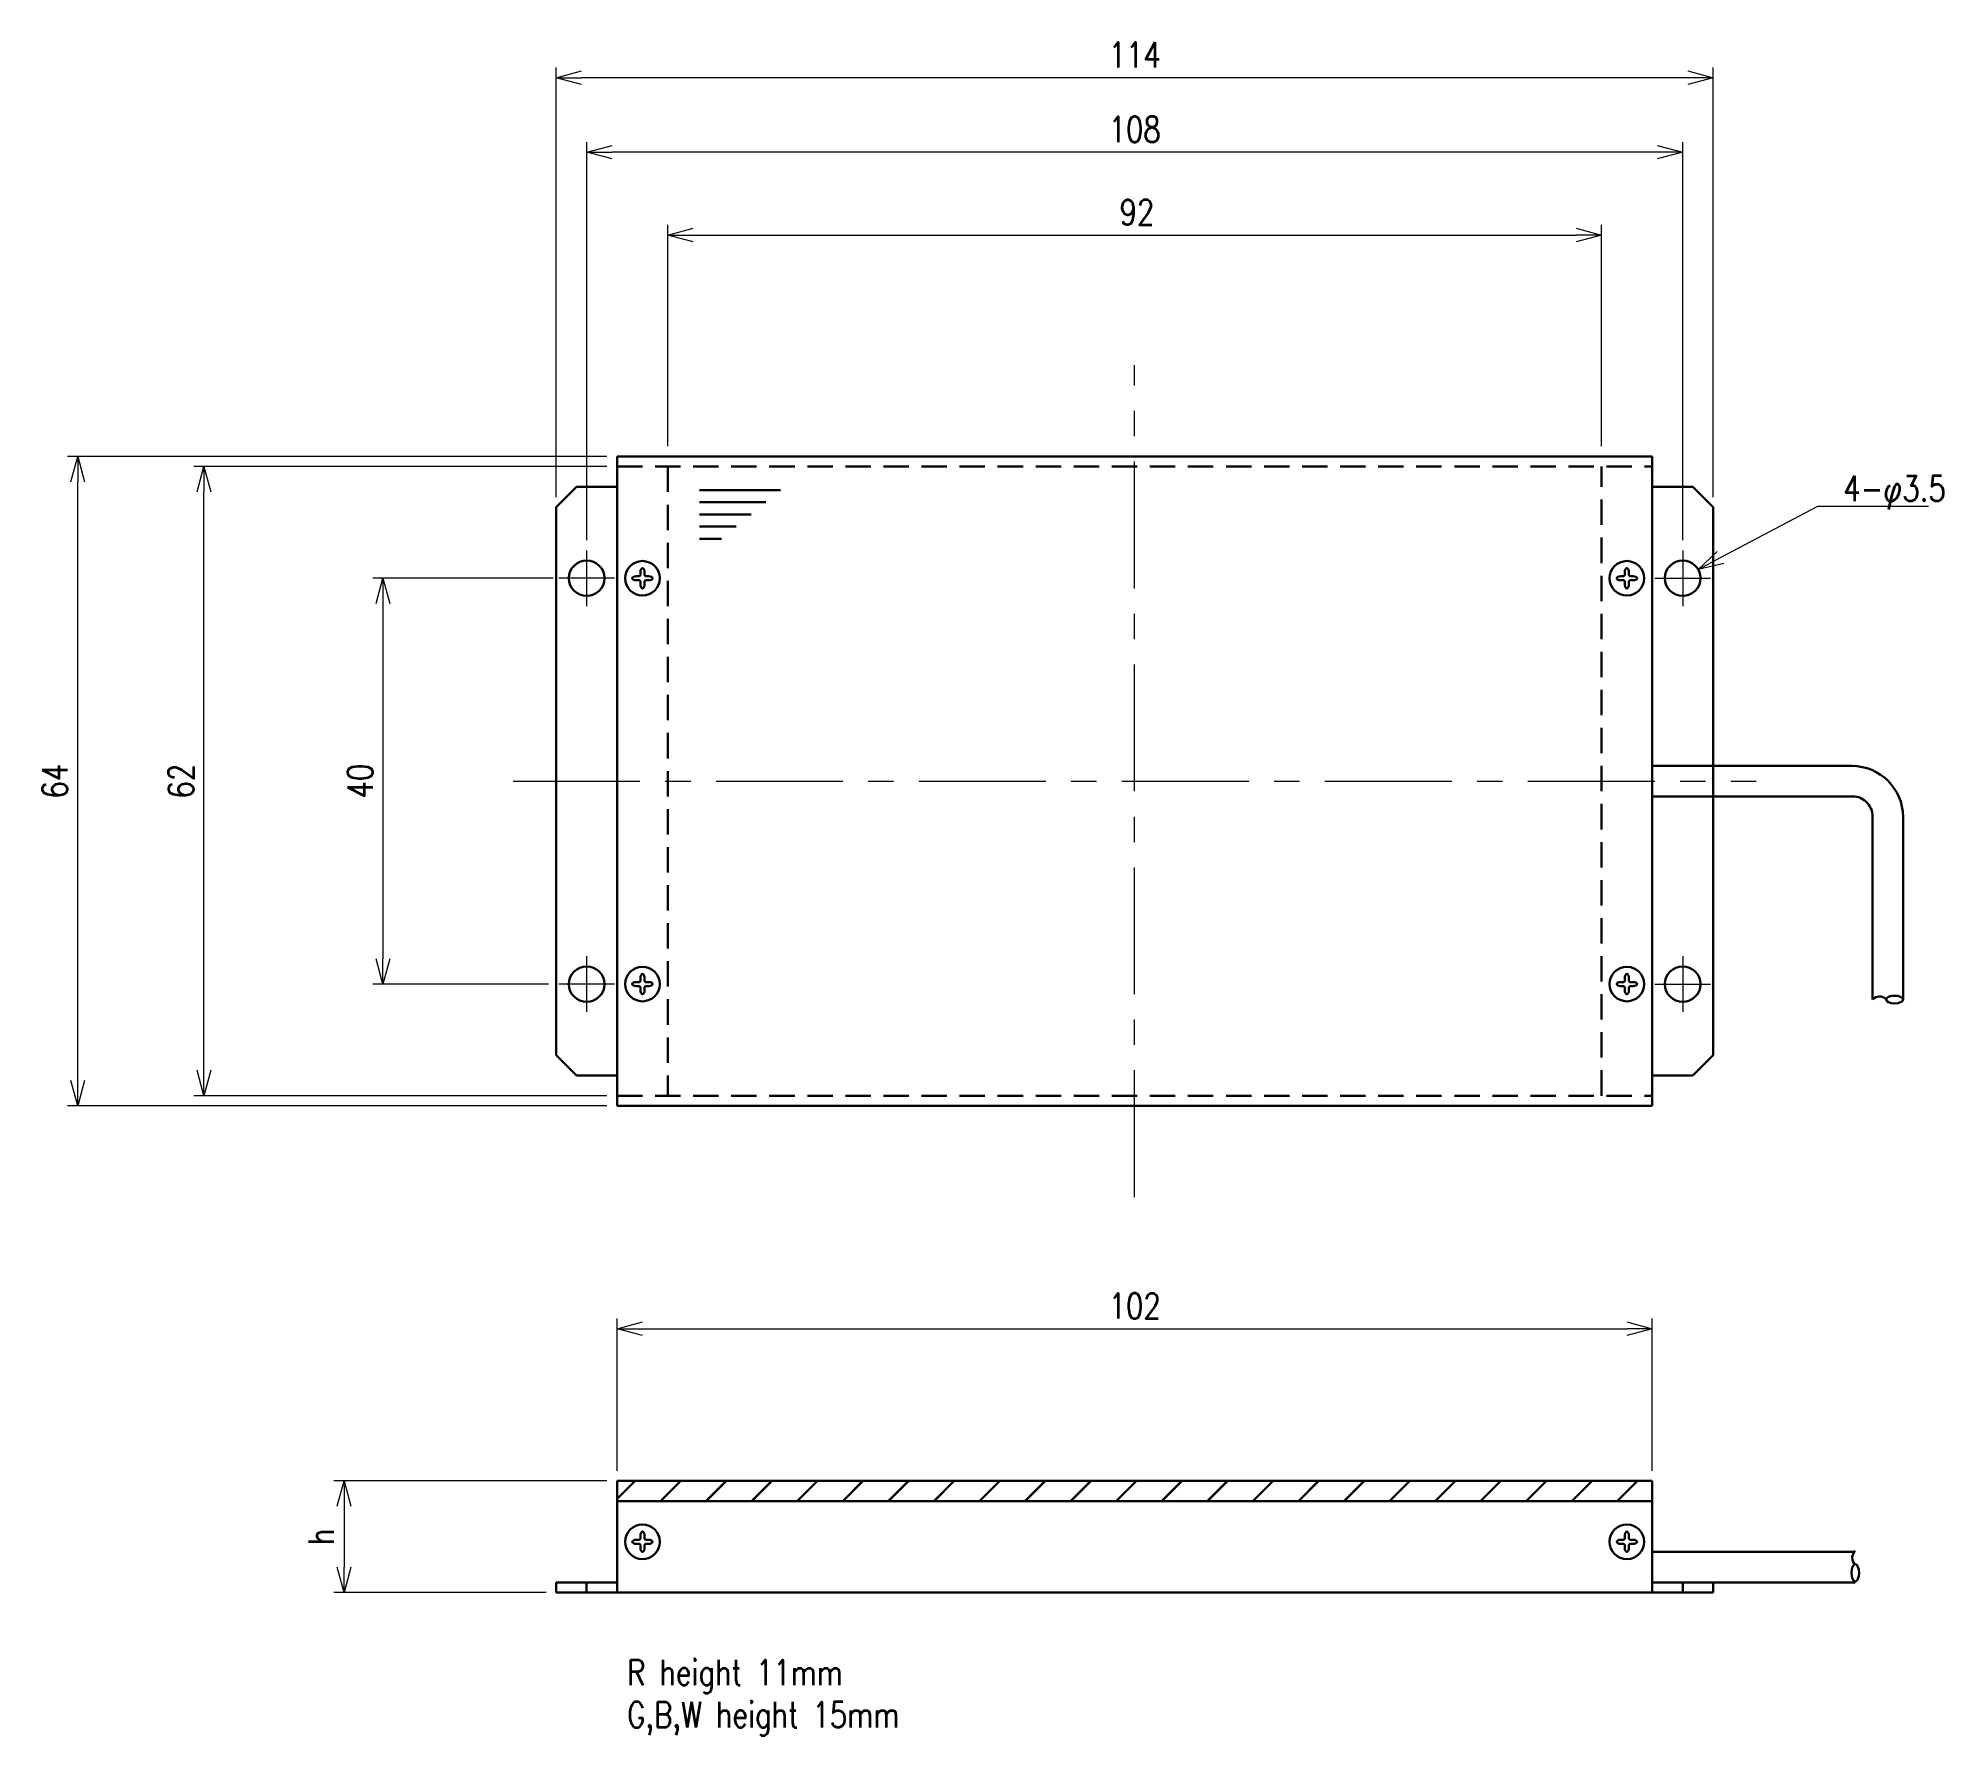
# Model space of a CAD drawing. Header units: millimetres. Extents: x 88 to 277, y 66 to 234.
import ezdxf
from ezdxf import colors
from ezdxf.entities.mleader import LeaderData, LeaderLine
from ezdxf.math import Vec2, Vec3

# ---------------------------------------------------------------- set-up
doc = ezdxf.new("R2010")
doc.units = ezdxf.units.MM
doc.linetypes.add('CENTER', pattern=[2, 1.25, -0.25, 0.25, -0.25])
doc.linetypes.add('HIDDEN', pattern=[0.375, 0.25, -0.125])
doc.layers.get('0').update_dxf_attribs({"lineweight": 30})
doc.layers.get('Defpoints').update_dxf_attribs({"lineweight": 9})
doc.layers.add('2KD_寸法１', color=7, linetype='Continuous', lineweight=15)
doc.layers.add('2KD_寸法１ @ 1', color=7, linetype='Continuous', lineweight=15)
doc.styles.get("Standard").update_dxf_attribs({"font": 'simplex.shx', "width": 0.8, "bigfont": 'extfont.shx'})
doc.dimstyles.new('KD-STD', dxfattribs={"dimscale": 0, "dimtxt": 2.5, "dimasz": 2.5, "dimexe": 1, "dimexo": 1, "dimgap": 1, "dimtad": 1, "dimdsep": 46, "dimtxsty": 'Standard', "dimblk": 'OPEN30', "dimcen": 0, "dimadec": 0, "dimazin": 0, "dimtfac": 1, "dimtmove": 0, "dimatfit": 3, "dimldrblk": 'OPEN30', "dimfxl": 1, "dimtolj": 1, "dimtzin": 0, "dimlwd": 15, "dimlwe": 15, "dimarcsym": 0})

# ---------------------------------------------------------------- blocks, each defined once
blk = doc.blocks.new('_Open30')
at = {"lineweight": -2}
for p, q in [((-1, 0.268), (0, 0)), ((0, 0), (-1, -0.268)), ((0, 0), (-1, 0))]:
    blk.add_line(p, q, dxfattribs=at)
blk = doc.blocks.new('*D31')
at = {"layer": '2KD_寸法１', "color": 0, "lineweight": 15}
for p, q in [((145.41, 92.41), (145.41, 107.41)), ((247.41, 92.41), (247.41, 107.41)), ((147.91, 106.41), (244.91, 106.41))]:
    blk.add_line(p, q, dxfattribs=at)
at = {"layer": 'Defpoints', "color": 0}
for p in [(247.41, 106.41), (145.41, 91.41), (247.41, 91.41)]:
    blk.add_point(p, dxfattribs=at)
at = {"layer": '2KD_寸法１', "color": 0, "lineweight": 15, "xscale": 2.5, "yscale": 2.5, "zscale": 2.5, "rotation": 180}
blk.add_blockref('_Open30', (145.41, 106.41), dxfattribs=at)
at = {"layer": '2KD_寸法１', "color": 0, "lineweight": 15, "xscale": 2.5, "yscale": 2.5, "zscale": 2.5}
blk.add_blockref('_Open30', (247.41, 106.41), dxfattribs=at)
at = {"layer": '2KD_寸法１', "color": 0, "insert": (196.41, 108.66), "char_height": 2.5, "attachment_point": 5}
blk.add_mtext('\\A1;102', dxfattribs=at)
blk = doc.blocks.new('*D32')
at = {"layer": '2KD_寸法１', "color": 0, "lineweight": 15}
for p, q in [((144.41, 91.41), (117.51, 91.41)), ((118.51, 88.91), (118.51, 82.91)), ((138.41, 80.41), (117.51, 80.41))]:
    blk.add_line(p, q, dxfattribs=at)
at = {"layer": 'Defpoints', "color": 0}
for p in [(145.41, 91.41), (118.51, 80.41), (139.41, 80.41)]:
    blk.add_point(p, dxfattribs=at)
at = {"layer": '2KD_寸法１', "color": 0, "lineweight": 15, "xscale": 2.5, "yscale": 2.5, "zscale": 2.5}
for p, rotation in [((118.51, 91.41), 90), ((118.51, 80.41), 270)]:
    blk.add_blockref('_Open30', p, dxfattribs=dict(at, rotation=rotation))
at = {"layer": '2KD_寸法１', "color": 0, "insert": (116.26, 85.91), "char_height": 2.5, "attachment_point": 5, "rotation": 90}
blk.add_mtext('\\A1;h', dxfattribs=at)
blk = doc.blocks.new('*D33')
at = {"layer": '2KD_寸法１', "color": 0, "lineweight": 15}
for p, q in [((144.41, 191.38), (103.7, 191.38)), ((104.7, 131.88), (104.7, 188.88)), ((144.41, 129.38), (103.7, 129.38))]:
    blk.add_line(p, q, dxfattribs=at)
at = {"layer": 'Defpoints', "color": 0}
for p in [(104.7, 191.38), (145.41, 191.38), (145.41, 129.38)]:
    blk.add_point(p, dxfattribs=at)
at = {"layer": '2KD_寸法１', "color": 0, "lineweight": 15, "xscale": 2.5, "yscale": 2.5, "zscale": 2.5}
for p, rotation in [((104.7, 191.38), 90), ((104.7, 129.38), 270)]:
    blk.add_blockref('_Open30', p, dxfattribs=dict(at, rotation=rotation))
at = {"layer": '2KD_寸法１', "color": 0, "insert": (102.45, 160.38), "char_height": 2.5, "attachment_point": 5, "rotation": 90}
blk.add_mtext('\\A1;62', dxfattribs=at)
blk = doc.blocks.new('*D34')
at = {"layer": '2KD_寸法１', "color": 0, "lineweight": 15}
for p, q in [((144.41, 192.38), (91.26, 192.38)), ((92.26, 130.88), (92.26, 189.88)), ((144.41, 128.38), (91.26, 128.38))]:
    blk.add_line(p, q, dxfattribs=at)
at = {"layer": 'Defpoints', "color": 0}
for p in [(92.26, 192.38), (145.41, 192.38), (145.41, 128.38)]:
    blk.add_point(p, dxfattribs=at)
at = {"layer": '2KD_寸法１', "color": 0, "lineweight": 15, "xscale": 2.5, "yscale": 2.5, "zscale": 2.5}
for p, rotation in [((92.26, 192.38), 90), ((92.26, 128.38), 270)]:
    blk.add_blockref('_Open30', p, dxfattribs=dict(at, rotation=rotation))
at = {"layer": '2KD_寸法１', "color": 0, "insert": (90.01, 160.38), "char_height": 2.5, "attachment_point": 5, "rotation": 90}
blk.add_mtext('\\A1;64', dxfattribs=at)
blk = doc.blocks.new('*D35')
at = {"layer": '2KD_寸法１', "color": 0, "lineweight": 15}
for p, q in [((150.41, 193.38), (150.41, 215.2)), ((242.41, 193.38), (242.41, 215.2)), ((152.91, 214.2), (239.91, 214.2))]:
    blk.add_line(p, q, dxfattribs=at)
at = {"layer": 'Defpoints', "color": 0}
for p in [(242.41, 214.2), (150.41, 192.38), (242.41, 192.38)]:
    blk.add_point(p, dxfattribs=at)
at = {"layer": '2KD_寸法１', "color": 0, "lineweight": 15, "xscale": 2.5, "yscale": 2.5, "zscale": 2.5, "rotation": 180}
blk.add_blockref('_Open30', (150.41, 214.2), dxfattribs=at)
at = {"layer": '2KD_寸法１', "color": 0, "lineweight": 15, "xscale": 2.5, "yscale": 2.5, "zscale": 2.5}
blk.add_blockref('_Open30', (242.41, 214.2), dxfattribs=at)
at = {"layer": '2KD_寸法１', "color": 0, "insert": (196.63, 216.45), "char_height": 2.5, "attachment_point": 5}
blk.add_mtext('\\A1;92', dxfattribs=at)
blk = doc.blocks.new('*D36')
at = {"layer": '2KD_寸法１', "color": 0, "lineweight": 15}
for p, q in [((139.41, 188.38), (139.41, 230.71)), ((250.91, 229.71), (141.91, 229.71)), ((253.41, 188.38), (253.41, 230.71))]:
    blk.add_line(p, q, dxfattribs=at)
at = {"layer": 'Defpoints', "color": 0}
for p in [(139.41, 229.71), (139.41, 187.38), (253.41, 187.38)]:
    blk.add_point(p, dxfattribs=at)
at = {"layer": '2KD_寸法１', "color": 0, "lineweight": 15, "xscale": 2.5, "yscale": 2.5, "zscale": 2.5, "rotation": 180}
blk.add_blockref('_Open30', (139.41, 229.71), dxfattribs=at)
at = {"layer": '2KD_寸法１', "color": 0, "lineweight": 15, "xscale": 2.5, "yscale": 2.5, "zscale": 2.5}
blk.add_blockref('_Open30', (253.41, 229.71), dxfattribs=at)
at = {"layer": '2KD_寸法１', "color": 0, "insert": (196.41, 231.96), "char_height": 2.5, "attachment_point": 5}
blk.add_mtext('\\A1;114', dxfattribs=at)
blk = doc.blocks.new('*D37')
at = {"layer": '2KD_寸法１', "color": 0, "lineweight": 15}
for p, q in [((142.41, 184.13), (142.41, 223.37)), ((247.91, 222.37), (144.91, 222.37)), ((250.41, 184.13), (250.41, 223.37))]:
    blk.add_line(p, q, dxfattribs=at)
at = {"layer": 'Defpoints', "color": 0}
for p in [(142.41, 222.37), (142.41, 183.13), (250.41, 183.13)]:
    blk.add_point(p, dxfattribs=at)
at = {"layer": '2KD_寸法１', "color": 0, "lineweight": 15, "xscale": 2.5, "yscale": 2.5, "zscale": 2.5, "rotation": 180}
blk.add_blockref('_Open30', (142.41, 222.37), dxfattribs=at)
at = {"layer": '2KD_寸法１', "color": 0, "lineweight": 15, "xscale": 2.5, "yscale": 2.5, "zscale": 2.5}
blk.add_blockref('_Open30', (250.41, 222.37), dxfattribs=at)
at = {"layer": '2KD_寸法１', "color": 0, "insert": (196.41, 224.62), "char_height": 2.5, "attachment_point": 5}
blk.add_mtext('\\A1;108', dxfattribs=at)
blk = doc.blocks.new('*D38')
at = {"layer": '2KD_寸法１', "color": 0, "lineweight": 15}
for p, q in [((139.1, 180.38), (121.34, 180.38)), ((122.34, 177.88), (122.34, 142.88)), ((138.66, 140.38), (121.34, 140.38))]:
    blk.add_line(p, q, dxfattribs=at)
at = {"layer": 'Defpoints', "color": 0}
for p in [(140.1, 180.38), (122.34, 140.38), (139.66, 140.38)]:
    blk.add_point(p, dxfattribs=at)
at = {"layer": '2KD_寸法１', "color": 0, "lineweight": 15, "xscale": 2.5, "yscale": 2.5, "zscale": 2.5}
for p, rotation in [((122.34, 180.38), 90), ((122.34, 140.38), 270)]:
    blk.add_blockref('_Open30', p, dxfattribs=dict(at, rotation=rotation))
at = {"layer": '2KD_寸法１', "color": 0, "insert": (120.09, 160.38), "char_height": 2.5, "attachment_point": 5, "rotation": 90}
blk.add_mtext('\\A1;40', dxfattribs=at)
blk = doc.blocks.new('A$C2A833061')
for p, q in [((6, 11), (108, 11)), ((6, 9), (6, 11)), ((6, 9.22), (7.78, 11)), ((10.27, 9), (12.27, 11)), ((10.29, 9), (12.29, 11)), ((14.76, 9), (16.76, 11)), ((14.78, 9), (16.78, 11)), ((19.25, 9), (21.25, 11)), ((19.27, 9), (21.27, 11)), ((23.74, 9), (25.74, 11)), ((23.76, 9), (25.76, 11)), ((28.23, 9), (30.23, 11)), ((28.25, 9), (30.25, 11)), ((32.72, 9), (34.72, 11)), ((32.74, 9), (34.74, 11)), ((37.21, 9), (39.21, 11)), ((37.23, 9), (39.23, 11)), ((41.7, 9), (43.7, 11)), ((41.72, 9), (43.72, 11)), ((46.19, 9), (48.19, 11)), ((46.21, 9), (48.21, 11)), ((50.68, 9), (52.68, 11)), ((50.7, 9), (52.7, 11)), ((55.17, 9), (57.17, 11)), ((55.19, 9), (57.19, 11)), ((57, 10.83), (57.17, 11)), ((59.66, 9), (61.66, 11)), ((59.68, 9), (61.68, 11)), ((64.15, 9), (66.15, 11)), ((64.17, 9), (66.17, 11)), ((68.64, 9), (70.64, 11)), ((68.66, 9), (70.66, 11)), ((73.13, 9), (75.13, 11)), ((73.15, 9), (75.15, 11)), ((77.62, 9), (79.62, 11)), ((77.64, 9), (79.64, 11)), ((82.11, 9), (84.11, 11)), ((86.6, 9), (88.6, 11)), ((91.09, 9), (93.09, 11)), ((95.58, 9), (97.58, 11)), ((100.07, 9), (102.07, 11)), ((104.56, 9), (106.56, 11)), ((108, 11), (108, 9)), ((6, 0), (6, 9)), ((108, 9), (6, 9)), ((6, 1), (6, 9)), ((66, 9), (108, 9)), ((108, 9), (108, 0)), ((108, 9), (108, 1)), ((8.2, 5.2), (7.9, 5.2)), ((8.2, 4.8), (7.9, 4.8)), ((8.2, 5.2), (8.3, 5.3)), ((8.3, 4.7), (8.2, 4.8)), ((8.3, 5.3), (8.3, 5.6)), ((8.3, 4.7), (8.3, 4.4)), ((8.7, 5.3), (8.7, 5.6)), ((8.7, 5.3), (8.8, 5.2)), ((8.8, 4.8), (8.7, 4.7)), ((8.7, 4.7), (8.7, 4.4)), ((8.8, 5.2), (9.1, 5.2)), ((8.8, 4.8), (9.1, 4.8)), ((105.2, 5.2), (104.9, 5.2)), ((105.2, 4.8), (104.9, 4.8)), ((105.2, 5.2), (105.3, 5.3)), ((105.3, 4.7), (105.2, 4.8)), ((105.3, 5.3), (105.3, 5.6)), ((105.3, 4.7), (105.3, 4.4)), ((105.7, 5.3), (105.7, 5.6)), ((105.7, 5.3), (105.8, 5.2)), ((105.8, 4.8), (105.7, 4.7)), ((105.7, 4.7), (105.7, 4.4)), ((105.8, 5.2), (106.1, 5.2)), ((105.8, 4.8), (106.1, 4.8)), ((108, 4), (128, 4)), ((6, 1), (0, 1)), ((0, 1), (0, 0)), ((6, 0), (0, 0)), ((3, 0), (3, 1)), ((6, 0), (6, 1)), ((108, 0), (6, 0)), ((108, 1), (128, 1)), ((114, 0), (108, 0)), ((111, 0), (111, 1)), ((114, 0), (114, 1))]:
    blk.add_line(p, q)
for centre in [(8.5, 5), (105.5, 5)]:
    blk.add_circle(centre, 1.7)
blk.add_arc((128.65, 3.42), 0.936, 133.6168, 223.318)
for centre, major_axis, ratio, start_param, end_param in [((8.5, 5.6), (0, 0.4), 0.5, -1.570795, 1.570795), ((105.5, 5.6), (0, 0.4), 0.5, -1.570795, 1.570795), ((7.9, 5), (-0.4, 0), 0.5, -1.570795, 1.570795), ((8.5, 4.4), (0, -0.4), 0.5, -1.570795, 1.570795), ((9.1, 5), (0.4, 0), 0.5, -1.570795, 1.570795), ((104.9, 5), (-0.4, 0), 0.5, -1.570795, 1.570795), ((105.5, 4.4), (0, -0.4), 0.5, -1.570795, 1.570795), ((106.1, 5), (0.4, 0), 0.5, -1.570795, 1.570795), ((128, 1.94), (0, -0.842), 0.448876, -3.141592653589792, 3.141592653589792)]:
    blk.add_ellipse(centre, major_axis=major_axis, ratio=ratio, start_param=start_param, end_param=end_param)
blk = doc.blocks.new('A$C50C030A1')
for p, q in [((-0.3, 0.2), (-0.6, 0.2)), ((-0.3, 0.2), (-0.2, 0.3)), ((-0.2, 0.3), (-0.2, 0.6)), ((0.2, 0.3), (0.2, 0.6)), ((0.2, 0.3), (0.3, 0.2)), ((0.3, 0.2), (0.6, 0.2)), ((-0.3, -0.2), (-0.6, -0.2)), ((-0.2, -0.3), (-0.3, -0.2)), ((-0.2, -0.3), (-0.2, -0.6)), ((0.3, -0.2), (0.2, -0.3)), ((0.2, -0.3), (0.2, -0.6)), ((0.3, -0.2), (0.6, -0.2))]:
    blk.add_line(p, q)
blk.add_circle((0, 0), 1.7)
for centre, major_axis in [((-0.6, 0), (-0.4, 0)), ((0, 0.6), (0, 0.4)), ((0.6, 0), (0.4, 0)), ((0, -0.6), (0, -0.4))]:
    blk.add_ellipse(centre, major_axis=major_axis, ratio=0.5, start_param=-1.570795, end_param=1.570795)
blk = doc.blocks.new('A$C69E816FE')
for p, q in [((0, 12), (20, 12)), ((0, 9), (16.36, 9)), ((0, 6), (12.72, 6)), ((0, 3), (9.09, 3)), ((0, 0), (5.45, 0))]:
    blk.add_line(p, q)
blk = doc.blocks.new('A$C5F095A7A')
for p, q in [((6, 32), (6, -32)), ((108, 32), (6, 32)), ((6, -31), (6, 31)), ((108, -2), (108, 32)), ((108, 31), (108, -31)), ((2, 29), (0, 27)), ((6, 29), (2, 29)), ((108, 29), (112, 29)), ((112, 29), (114, 27)), ((0, 27), (0, -27)), ((114, 27), (114, -27)), ((108, -32), (108, 4)), ((108, 1.5), (127.69, 1.5)), ((108, -1.5), (127.92, -1.5)), ((129.72, -3.49), (129.72, -21.52)), ((132.72, -3.51), (132.72, -21.52)), ((2, -29), (0, -27)), ((112, -29), (114, -27)), ((2, -29), (6, -29)), ((112, -29), (108, -29)), ((6, -32), (108, -32))]:
    blk.add_line(p, q)
at = {"linetype": 'HIDDEN', "ltscale": 10}
for p, q in [((6, 31), (108, 31)), ((11, 31), (11, -31)), ((103, -31), (103, 31)), ((6, -31), (108, -31))]:
    blk.add_line(p, q, dxfattribs=at)
for centre in [(3, 20), (111, 20), (3, -20), (111, -20)]:
    blk.add_circle(centre, 1.75)
for centre, radius, start, end in [((127.67, -3.55), 5.05, 0.5081, 89.7622), ((127.72, -3.49), 2, 0, 95.6457), ((130.4, -22.16), 0.936, 46.682, 136.3832)]:
    blk.add_arc(centre, radius, start, end)
at = {"extrusion": (0, 0, -1)}
blk.add_ellipse((131.88, -21.52), major_axis=(-0.842, 0), ratio=0.448876, start_param=4.712389, end_param=10.995574, dxfattribs=at)
at = {"xscale": 0.3999999999999772, "yscale": 0.3999999999999772, "zscale": 0.4}
blk.add_blockref('A$C69E816FE', (14.11, 23.89), dxfattribs=at)
for p in [(8.5, 20), (105.5, 20), (8.5, -20), (105.5, -20)]:
    blk.add_blockref('A$C50C030A1', p)

msp = doc.modelspace()

# ---------------------------------------------------------------- linework, layer by layer
at = {"layer": '2KD_寸法１', "linetype": 'CENTER', "ltscale": 10}
for p, q in [((196.408, 119.378), (196.408, 201.378)), ((135.158, 160.378), (257.658, 160.378))]:
    msp.add_line(p, q, dxfattribs=at)
at = {"layer": '2KD_寸法１'}
for p, q in [((142.408, 183.128), (142.408, 177.628)), ((250.408, 183.128), (250.408, 177.628)), ((145.158, 180.378), (139.658, 180.378)), ((247.658, 180.378), (253.158, 180.378)), ((142.408, 143.128), (142.408, 137.628)), ((250.408, 143.128), (250.408, 137.628)), ((145.158, 140.378), (139.658, 140.378)), ((247.658, 140.378), (253.158, 140.378))]:
    msp.add_line(p, q, dxfattribs=at)

# ---------------------------------------------------------------- block references
for name, p in [('A$C5F095A7A', (139.408, 160.378)), ('A$C2A833061', (139.408, 80.411))]:
    msp.add_blockref(name, p)

# ---------------------------------------------------------------- texts
at = {"layer": '2KD_寸法１ @ 1', "insert": (146.392, 73.792), "char_height": 2.5, "width": 63.01691, "attachment_point": 1}
msp.add_mtext('R height 11mm\\PG,B,W height 15mm', dxfattribs=at)

# ---------------------------------------------------------------- dimensions: what is measured, and where the dimension line sits
at = {"layer": '2KD_寸法１ @ 1'}
for base, p1, p2, picture, middle in [((139.408, 229.712), (253.408, 187.378), (139.408, 187.378), '*D36', (196.408, 231.962)), ((142.408, 222.371), (250.408, 183.128), (142.408, 183.128), '*D37', (196.408, 224.621)), ((247.408, 106.411), (145.408, 91.411), (247.408, 91.411), '*D31', (196.408, 108.661))]:
    dim = msp.add_linear_dim(base=base, p1=p1, p2=p2, dimstyle='KD-STD', override={"dimscale": 1, "dimtix": 0, "dimtofl": 1, "dimtmove": 0, "dimatfit": 3}, dxfattribs=at)
    dim.commit()
    dim.dimension.update_dxf_attribs({"geometry": picture, "text_midpoint": middle})
dim = msp.add_linear_dim(base=(242.408, 214.196), p1=(150.408, 192.378), p2=(242.408, 192.378), dimstyle='KD-STD', override={"dimscale": 1, "dimtix": 0, "dimtofl": 1, "dimtmove": 0, "dimatfit": 3}, dxfattribs=at)
dim.commit()
dim.dimension.update_dxf_attribs({"geometry": '*D35', "text_midpoint": (196.628, 214.196), "dimtype": 128})
dim = msp.add_linear_dim(base=(92.257, 192.378), p1=(145.408, 128.378), p2=(145.408, 192.378), angle=90, dimstyle='KD-STD', override={"dimscale": 1, "dimtix": 0, "dimtofl": 1, "dimtmove": 0, "dimatfit": 3}, dxfattribs=at)
dim.commit()
dim.dimension.update_dxf_attribs({"geometry": '*D34', "text_midpoint": (90.007, 160.378)})
for base, p1, p2, picture, middle in [((104.695, 191.378), (145.408, 129.378), (145.408, 191.378), '*D33', (104.695, 160.378)), ((122.34, 140.378), (140.099, 180.378), (139.658, 140.378), '*D38', (122.34, 160.378))]:
    dim = msp.add_linear_dim(base=base, p1=p1, p2=p2, angle=90, dimstyle='KD-STD', override={"dimscale": 1, "dimtix": 0, "dimtofl": 1, "dimtmove": 0, "dimatfit": 3}, dxfattribs=at)
    dim.commit()
    dim.dimension.update_dxf_attribs({"geometry": picture, "text_midpoint": middle, "dimtype": 128})
dim = msp.add_linear_dim(base=(118.505, 80.411), p1=(145.408, 91.411), p2=(139.408, 80.411), angle=90, text='h', dimstyle='KD-STD', override={"dimscale": 1, "dimtix": 0, "dimtofl": 1, "dimtmove": 0, "dimatfit": 3}, dxfattribs=at)
dim.commit()
dim.dimension.update_dxf_attribs({"geometry": '*D32', "text_midpoint": (118.505, 85.911), "dimtype": 128})

# ---------------------------------------------------------------- leaders
ml = msp.add_multileader_mtext('Standard', dxfattribs=at)
ml.set_content('4-φ3.5', color=256)
ml.set_leader_properties(lineweight=15)
ml.set_arrow_properties(name='OPEN30')
ml.build(insert=Vec2(0, 0))
ml.multileader.update_dxf_attribs({"text_left_attachment_type": 6, "text_right_attachment_type": 6, "dogleg_length": 1.5, "arrow_head_size": 2.5})
ctx = ml.context
ctx.base_point, ctx.char_height, ctx.arrow_head_size, ctx.landing_gap_size, ctx.plane_origin = Vec3(265.227, 187.48), 2.5, 2.5, 1, Vec3(251.993, 201.468)
ctx.left_attachment, ctx.right_attachment = 6, 6
notes = []
notes.append((ctx, [(0, (1, 1, 0), (263.727, 187.48), (1, 0), 1.5, [(0, [(251.923, 181.253)], 0, [])])]))
ctx.mtext.insert, ctx.mtext.flow_direction = Vec3(266.227, 190.48), 5
for ctx, leaders in notes:
    for number, flags, end, landing, length, lines in leaders:
        leader = LeaderData()
        leader.index, (leader.has_last_leader_line, leader.has_dogleg_vector, leader.attachment_direction) = number, flags
        leader.last_leader_point, leader.dogleg_vector, leader.dogleg_length = Vec3(end), Vec3(landing), length
        for number, points, colour, breaks in lines:
            line = LeaderLine()
            line.index, line.vertices, line.color, line.breaks = number, Vec3.list(points), colors.encode_raw_color(colour), breaks
            leader.lines.append(line)
        ctx.leaders.append(leader)

doc.saveas('drawing.dxf')
